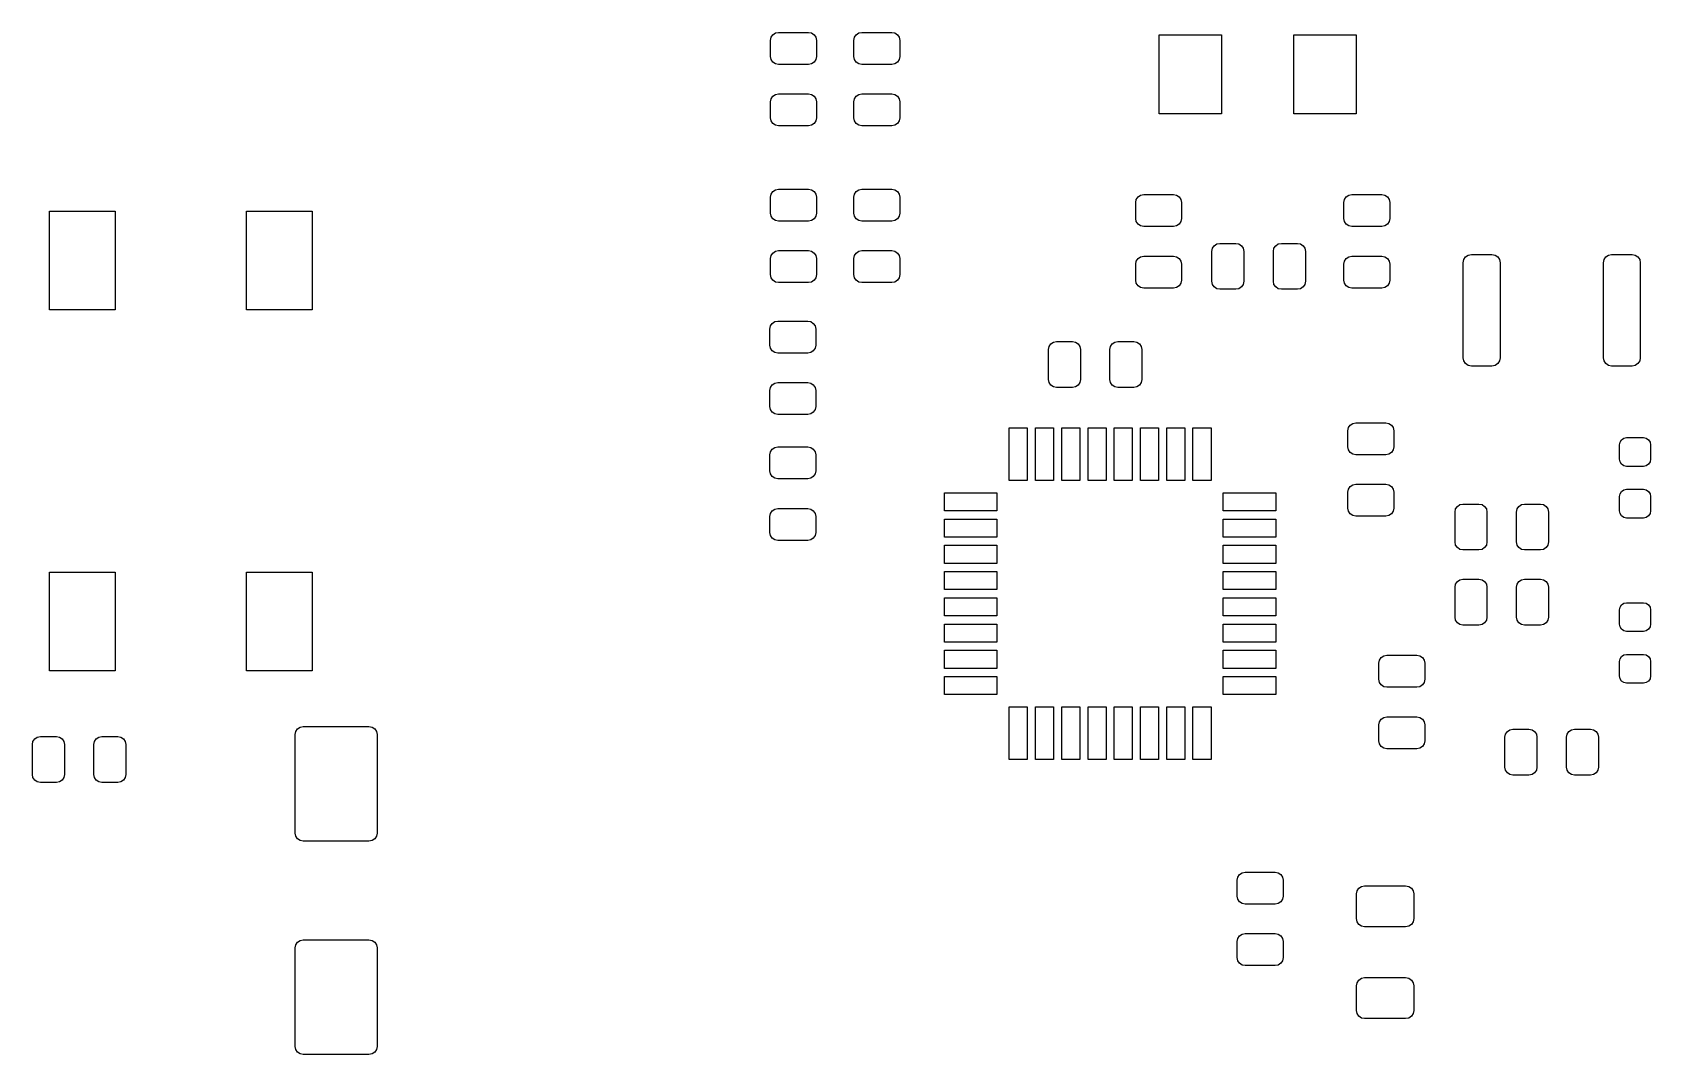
# Model space of a CAD drawing. Header units: millimetres. Extents: x 121.6 to 170.9, y -99.9 to -68.7.
import ezdxf

# ---------------------------------------------------------------- set-up
doc = ezdxf.new("R2010")
doc.units = ezdxf.units.MM
doc.layers.add('BLACK', color=250, linetype='CONTINUOUS')

msp = doc.modelspace()

# ---------------------------------------------------------------- linework, layer by layer
at = {"layer": 'BLACK', "linetype": 'CONTINUOUS'}
for p, q in [((144.08, -68.99355), (144.098554, -68.900271)), ((144.08, -69.48105), (144.08, -68.99355)), ((144.098554, -68.900271), (144.151393, -68.821193)), ((144.151393, -68.821193), (144.230471, -68.768354)), ((144.230471, -68.768354), (144.32375, -68.7498)), ((144.32375, -68.7498), (145.23625, -68.7498)), ((145.23625, -68.7498), (145.329529, -68.768354)), ((145.329529, -68.768354), (145.408607, -68.821193)), ((145.408607, -68.821193), (145.461446, -68.900271)), ((145.461446, -68.900271), (145.48, -68.99355)), ((145.48, -68.99355), (145.48, -69.48105)), ((146.62, -68.99355), (146.638554, -68.900271)), ((146.62, -69.48105), (146.62, -68.99355)), ((146.638554, -68.900271), (146.691393, -68.821193)), ((146.691393, -68.821193), (146.770471, -68.768354)), ((146.770471, -68.768354), (146.86375, -68.7498)), ((146.86375, -68.7498), (147.77625, -68.7498)), ((147.77625, -68.7498), (147.869529, -68.768354)), ((147.869529, -68.768354), (147.948607, -68.821193)), ((147.948607, -68.821193), (148.001446, -68.900271)), ((148.001446, -68.900271), (148.02, -68.99355)), ((148.02, -68.99355), (148.02, -69.48105)), ((155.9278, -71.2278), (155.9278, -68.8278)), ((155.9278, -68.8278), (157.8278, -68.8278)), ((157.8278, -68.8278), (157.8278, -71.2278)), ((160.0278, -71.2278), (160.0278, -68.8278)), ((160.0278, -68.8278), (161.9278, -68.8278)), ((161.9278, -68.8278), (161.9278, -71.2278)), ((144.098554, -69.574329), (144.08, -69.48105)), ((145.48, -69.48105), (145.461446, -69.574329)), ((146.638554, -69.574329), (146.62, -69.48105)), ((148.02, -69.48105), (148.001446, -69.574329)), ((144.151393, -69.653407), (144.098554, -69.574329)), ((144.230471, -69.706246), (144.151393, -69.653407)), ((144.32375, -69.7248), (144.230471, -69.706246)), ((145.23625, -69.7248), (144.32375, -69.7248)), ((145.329529, -69.706246), (145.23625, -69.7248)), ((145.408607, -69.653407), (145.329529, -69.706246)), ((145.461446, -69.574329), (145.408607, -69.653407)), ((146.691393, -69.653407), (146.638554, -69.574329)), ((146.770471, -69.706246), (146.691393, -69.653407)), ((146.86375, -69.7248), (146.770471, -69.706246)), ((147.77625, -69.7248), (146.86375, -69.7248)), ((147.869529, -69.706246), (147.77625, -69.7248)), ((147.948607, -69.653407), (147.869529, -69.706246)), ((148.001446, -69.574329), (147.948607, -69.653407)), ((144.08, -70.86855), (144.098554, -70.775271)), ((144.08, -71.35605), (144.08, -70.86855)), ((144.098554, -70.775271), (144.151393, -70.696193)), ((144.151393, -70.696193), (144.230471, -70.643354)), ((144.230471, -70.643354), (144.32375, -70.6248)), ((144.32375, -70.6248), (145.23625, -70.6248)), ((145.23625, -70.6248), (145.329529, -70.643354)), ((145.329529, -70.643354), (145.408607, -70.696193)), ((145.408607, -70.696193), (145.461446, -70.775271)), ((145.461446, -70.775271), (145.48, -70.86855)), ((145.48, -70.86855), (145.48, -71.35605)), ((146.62, -70.86855), (146.638554, -70.775271)), ((146.62, -71.35605), (146.62, -70.86855)), ((146.638554, -70.775271), (146.691393, -70.696193)), ((146.691393, -70.696193), (146.770471, -70.643354)), ((146.770471, -70.643354), (146.86375, -70.6248)), ((146.86375, -70.6248), (147.77625, -70.6248)), ((147.77625, -70.6248), (147.869529, -70.643354)), ((147.869529, -70.643354), (147.948607, -70.696193)), ((147.948607, -70.696193), (148.001446, -70.775271)), ((148.001446, -70.775271), (148.02, -70.86855)), ((148.02, -70.86855), (148.02, -71.35605)), ((144.098554, -71.449329), (144.08, -71.35605)), ((144.151393, -71.528407), (144.098554, -71.449329)), ((144.230471, -71.581246), (144.151393, -71.528407)), ((145.408607, -71.528407), (145.329529, -71.581246)), ((145.461446, -71.449329), (145.408607, -71.528407)), ((145.48, -71.35605), (145.461446, -71.449329)), ((146.638554, -71.449329), (146.62, -71.35605)), ((146.691393, -71.528407), (146.638554, -71.449329)), ((146.770471, -71.581246), (146.691393, -71.528407)), ((147.948607, -71.528407), (147.869529, -71.581246)), ((148.001446, -71.449329), (147.948607, -71.528407)), ((148.02, -71.35605), (148.001446, -71.449329)), ((157.8278, -71.2278), (155.9278, -71.2278)), ((161.9278, -71.2278), (160.0278, -71.2278)), ((144.32375, -71.5998), (144.230471, -71.581246)), ((145.23625, -71.5998), (144.32375, -71.5998)), ((145.329529, -71.581246), (145.23625, -71.5998)), ((146.86375, -71.5998), (146.770471, -71.581246)), ((147.77625, -71.5998), (146.86375, -71.5998)), ((147.869529, -71.581246), (147.77625, -71.5998)), ((144.08, -73.76875), (144.098554, -73.675471)), ((144.08, -74.25625), (144.08, -73.76875)), ((144.098554, -73.675471), (144.151393, -73.596393)), ((144.151393, -73.596393), (144.230471, -73.543554)), ((144.230471, -73.543554), (144.32375, -73.525)), ((144.32375, -73.525), (145.23625, -73.525)), ((145.23625, -73.525), (145.329529, -73.543554)), ((145.329529, -73.543554), (145.408607, -73.596393)), ((145.408607, -73.596393), (145.461446, -73.675471)), ((145.461446, -73.675471), (145.48, -73.76875)), ((145.48, -73.76875), (145.48, -74.25625)), ((146.62, -73.76875), (146.638554, -73.675471)), ((146.62, -74.25625), (146.62, -73.76875)), ((146.638554, -73.675471), (146.691393, -73.596393)), ((146.691393, -73.596393), (146.770471, -73.543554)), ((146.770471, -73.543554), (146.86375, -73.525)), ((146.86375, -73.525), (147.77625, -73.525)), ((147.77625, -73.525), (147.869529, -73.543554)), ((147.869529, -73.543554), (147.948607, -73.596393)), ((147.948607, -73.596393), (148.001446, -73.675471)), ((148.001446, -73.675471), (148.02, -73.76875)), ((148.02, -73.76875), (148.02, -74.25625)), ((155.21, -73.93475), (155.228554, -73.841471)), ((155.21, -74.42225), (155.21, -73.93475)), ((155.228554, -73.841471), (155.281393, -73.762393)), ((155.281393, -73.762393), (155.360471, -73.709554)), ((155.360471, -73.709554), (155.45375, -73.691)), ((155.45375, -73.691), (156.36625, -73.691)), ((156.36625, -73.691), (156.459529, -73.709554)), ((156.459529, -73.709554), (156.538607, -73.762393)), ((156.538607, -73.762393), (156.591446, -73.841471)), ((156.591446, -73.841471), (156.61, -73.93475)), ((156.61, -73.93475), (156.61, -74.42225)), ((161.56, -73.93475), (161.578554, -73.841471)), ((161.56, -74.42225), (161.56, -73.93475)), ((161.578554, -73.841471), (161.631393, -73.762393)), ((161.631393, -73.762393), (161.710471, -73.709554)), ((161.710471, -73.709554), (161.80375, -73.691)), ((161.80375, -73.691), (162.71625, -73.691)), ((162.71625, -73.691), (162.809529, -73.709554)), ((162.809529, -73.709554), (162.888607, -73.762393)), ((162.888607, -73.762393), (162.941446, -73.841471)), ((162.941446, -73.841471), (162.96, -73.93475)), ((162.96, -73.93475), (162.96, -74.42225)), ((122.1, -77.2), (122.1, -74.2)), ((122.1, -74.2), (124.1, -74.2)), ((124.1, -74.2), (124.1, -77.2)), ((128.1, -77.2), (128.1, -74.2)), ((128.1, -74.2), (130.1, -74.2)), ((130.1, -74.2), (130.1, -77.2)), ((144.098554, -74.349529), (144.08, -74.25625)), ((144.151393, -74.428607), (144.098554, -74.349529)), ((144.230471, -74.481446), (144.151393, -74.428607)), ((144.32375, -74.5), (144.230471, -74.481446)), ((145.329529, -74.481446), (145.23625, -74.5)), ((145.408607, -74.428607), (145.329529, -74.481446)), ((145.461446, -74.349529), (145.408607, -74.428607)), ((145.48, -74.25625), (145.461446, -74.349529)), ((146.638554, -74.349529), (146.62, -74.25625)), ((146.691393, -74.428607), (146.638554, -74.349529)), ((146.770471, -74.481446), (146.691393, -74.428607)), ((146.86375, -74.5), (146.770471, -74.481446)), ((147.869529, -74.481446), (147.77625, -74.5)), ((147.948607, -74.428607), (147.869529, -74.481446)), ((148.001446, -74.349529), (147.948607, -74.428607)), ((148.02, -74.25625), (148.001446, -74.349529)), ((155.228554, -74.515529), (155.21, -74.42225)), ((156.61, -74.42225), (156.591446, -74.515529)), ((161.578554, -74.515529), (161.56, -74.42225)), ((162.96, -74.42225), (162.941446, -74.515529)), ((145.23625, -74.5), (144.32375, -74.5)), ((147.77625, -74.5), (146.86375, -74.5)), ((155.281393, -74.594607), (155.228554, -74.515529)), ((155.360471, -74.647446), (155.281393, -74.594607)), ((155.45375, -74.666), (155.360471, -74.647446)), ((156.36625, -74.666), (155.45375, -74.666)), ((156.459529, -74.647446), (156.36625, -74.666)), ((156.538607, -74.594607), (156.459529, -74.647446)), ((156.591446, -74.515529), (156.538607, -74.594607)), ((161.631393, -74.594607), (161.578554, -74.515529)), ((161.710471, -74.647446), (161.631393, -74.594607)), ((161.80375, -74.666), (161.710471, -74.647446)), ((162.71625, -74.666), (161.80375, -74.666)), ((162.809529, -74.647446), (162.71625, -74.666)), ((162.888607, -74.594607), (162.809529, -74.647446)), ((162.941446, -74.515529), (162.888607, -74.594607)), ((144.098554, -75.550471), (144.151393, -75.471393)), ((144.151393, -75.471393), (144.230471, -75.418554)), ((144.230471, -75.418554), (144.32375, -75.4)), ((144.32375, -75.4), (145.23625, -75.4)), ((145.23625, -75.4), (145.329529, -75.418554)), ((145.329529, -75.418554), (145.408607, -75.471393)), ((145.408607, -75.471393), (145.461446, -75.550471)), ((146.638554, -75.550471), (146.691393, -75.471393)), ((146.691393, -75.471393), (146.770471, -75.418554)), ((146.770471, -75.418554), (146.86375, -75.4)), ((146.86375, -75.4), (147.77625, -75.4)), ((147.77625, -75.4), (147.869529, -75.418554)), ((147.869529, -75.418554), (147.948607, -75.471393)), ((147.948607, -75.471393), (148.001446, -75.550471)), ((157.533, -75.42175), (157.551554, -75.328471)), ((157.533, -76.33425), (157.533, -75.42175)), ((157.551554, -75.328471), (157.604393, -75.249393)), ((157.604393, -75.249393), (157.683471, -75.196554)), ((157.683471, -75.196554), (157.77675, -75.178)), ((157.77675, -75.178), (158.26425, -75.178)), ((158.26425, -75.178), (158.357529, -75.196554)), ((158.357529, -75.196554), (158.436607, -75.249393)), ((158.436607, -75.249393), (158.489446, -75.328471)), ((158.489446, -75.328471), (158.508, -75.42175)), ((158.508, -75.42175), (158.508, -76.33425)), ((159.408, -75.42175), (159.426554, -75.328471)), ((159.408, -76.33425), (159.408, -75.42175)), ((159.426554, -75.328471), (159.479393, -75.249393)), ((159.479393, -75.249393), (159.558471, -75.196554)), ((159.558471, -75.196554), (159.65175, -75.178)), ((159.65175, -75.178), (160.13925, -75.178)), ((160.13925, -75.178), (160.232529, -75.196554)), ((160.232529, -75.196554), (160.311607, -75.249393)), ((160.311607, -75.249393), (160.364446, -75.328471)), ((160.364446, -75.328471), (160.383, -75.42175)), ((160.383, -75.42175), (160.383, -76.33425)), ((144.08, -75.64375), (144.098554, -75.550471)), ((144.08, -76.13125), (144.08, -75.64375)), ((145.461446, -75.550471), (145.48, -75.64375)), ((145.48, -75.64375), (145.48, -76.13125)), ((146.62, -75.64375), (146.638554, -75.550471)), ((146.62, -76.13125), (146.62, -75.64375)), ((148.001446, -75.550471), (148.02, -75.64375)), ((148.02, -75.64375), (148.02, -76.13125)), ((155.21, -75.80975), (155.228554, -75.716471)), ((155.21, -76.29725), (155.21, -75.80975)), ((155.228554, -75.716471), (155.281393, -75.637393)), ((155.281393, -75.637393), (155.360471, -75.584554)), ((155.360471, -75.584554), (155.45375, -75.566)), ((155.45375, -75.566), (156.36625, -75.566)), ((156.36625, -75.566), (156.459529, -75.584554)), ((156.459529, -75.584554), (156.538607, -75.637393)), ((156.538607, -75.637393), (156.591446, -75.716471)), ((156.591446, -75.716471), (156.61, -75.80975)), ((156.61, -75.80975), (156.61, -76.29725)), ((161.56, -75.80975), (161.578554, -75.716471)), ((161.56, -76.29725), (161.56, -75.80975)), ((161.578554, -75.716471), (161.631393, -75.637393)), ((161.631393, -75.637393), (161.710471, -75.584554)), ((161.710471, -75.584554), (161.80375, -75.566)), ((161.80375, -75.566), (162.71625, -75.566)), ((162.71625, -75.566), (162.809529, -75.584554)), ((162.809529, -75.584554), (162.888607, -75.637393)), ((162.888607, -75.637393), (162.941446, -75.716471)), ((162.941446, -75.716471), (162.96, -75.80975)), ((162.96, -75.80975), (162.96, -76.29725)), ((165.194, -75.766), (165.21303, -75.670329)), ((165.194, -78.666), (165.194, -75.766)), ((165.21303, -75.670329), (165.267223, -75.589223)), ((165.267223, -75.589223), (165.348329, -75.53503)), ((165.348329, -75.53503), (165.444, -75.516)), ((165.444, -75.516), (166.069, -75.516)), ((166.069, -75.516), (166.164671, -75.53503)), ((166.164671, -75.53503), (166.245777, -75.589223)), ((166.245777, -75.589223), (166.29997, -75.670329)), ((166.29997, -75.670329), (166.319, -75.766)), ((166.319, -75.766), (166.319, -78.666)), ((169.469, -75.766), (169.48803, -75.670329)), ((169.469, -78.666), (169.469, -75.766)), ((169.48803, -75.670329), (169.542223, -75.589223)), ((169.542223, -75.589223), (169.623329, -75.53503)), ((169.623329, -75.53503), (169.719, -75.516)), ((169.719, -75.516), (170.344, -75.516)), ((170.344, -75.516), (170.439671, -75.53503)), ((170.439671, -75.53503), (170.520777, -75.589223)), ((170.520777, -75.589223), (170.57497, -75.670329)), ((170.57497, -75.670329), (170.594, -75.766)), ((170.594, -75.766), (170.594, -78.666)), ((144.098554, -76.224529), (144.08, -76.13125)), ((144.151393, -76.303607), (144.098554, -76.224529)), ((144.230471, -76.356446), (144.151393, -76.303607)), ((144.32375, -76.375), (144.230471, -76.356446)), ((145.23625, -76.375), (144.32375, -76.375)), ((145.329529, -76.356446), (145.23625, -76.375)), ((145.408607, -76.303607), (145.329529, -76.356446)), ((145.461446, -76.224529), (145.408607, -76.303607)), ((145.48, -76.13125), (145.461446, -76.224529)), ((146.638554, -76.224529), (146.62, -76.13125)), ((146.691393, -76.303607), (146.638554, -76.224529)), ((146.770471, -76.356446), (146.691393, -76.303607)), ((146.86375, -76.375), (146.770471, -76.356446)), ((147.77625, -76.375), (146.86375, -76.375)), ((147.869529, -76.356446), (147.77625, -76.375)), ((147.948607, -76.303607), (147.869529, -76.356446)), ((148.001446, -76.224529), (147.948607, -76.303607)), ((148.02, -76.13125), (148.001446, -76.224529)), ((155.228554, -76.390529), (155.21, -76.29725)), ((155.281393, -76.469607), (155.228554, -76.390529)), ((156.591446, -76.390529), (156.538607, -76.469607)), ((156.61, -76.29725), (156.591446, -76.390529)), ((157.551554, -76.427529), (157.533, -76.33425)), ((157.604393, -76.506607), (157.551554, -76.427529)), ((158.489446, -76.427529), (158.436607, -76.506607)), ((158.508, -76.33425), (158.489446, -76.427529)), ((159.426554, -76.427529), (159.408, -76.33425)), ((159.479393, -76.506607), (159.426554, -76.427529)), ((160.364446, -76.427529), (160.311607, -76.506607)), ((160.383, -76.33425), (160.364446, -76.427529)), ((161.578554, -76.390529), (161.56, -76.29725)), ((161.631393, -76.469607), (161.578554, -76.390529)), ((162.941446, -76.390529), (162.888607, -76.469607)), ((162.96, -76.29725), (162.941446, -76.390529)), ((155.360471, -76.522446), (155.281393, -76.469607)), ((155.45375, -76.541), (155.360471, -76.522446)), ((156.36625, -76.541), (155.45375, -76.541)), ((156.459529, -76.522446), (156.36625, -76.541)), ((156.538607, -76.469607), (156.459529, -76.522446)), ((157.683471, -76.559446), (157.604393, -76.506607)), ((157.77675, -76.578), (157.683471, -76.559446)), ((158.26425, -76.578), (157.77675, -76.578)), ((158.357529, -76.559446), (158.26425, -76.578)), ((158.436607, -76.506607), (158.357529, -76.559446)), ((159.558471, -76.559446), (159.479393, -76.506607)), ((159.65175, -76.578), (159.558471, -76.559446)), ((160.13925, -76.578), (159.65175, -76.578)), ((160.232529, -76.559446), (160.13925, -76.578)), ((160.311607, -76.506607), (160.232529, -76.559446)), ((161.710471, -76.522446), (161.631393, -76.469607)), ((161.80375, -76.541), (161.710471, -76.522446)), ((162.71625, -76.541), (161.80375, -76.541)), ((162.809529, -76.522446), (162.71625, -76.541)), ((162.888607, -76.469607), (162.809529, -76.522446)), ((124.1, -77.2), (122.1, -77.2)), ((130.1, -77.2), (128.1, -77.2)), ((144.0546, -77.78735), (144.073154, -77.694071)), ((144.0546, -78.27485), (144.0546, -77.78735)), ((144.073154, -77.694071), (144.125993, -77.614993)), ((144.125993, -77.614993), (144.205071, -77.562154)), ((144.205071, -77.562154), (144.29835, -77.5436)), ((144.29835, -77.5436), (145.21085, -77.5436)), ((145.21085, -77.5436), (145.304129, -77.562154)), ((145.304129, -77.562154), (145.383207, -77.614993)), ((145.383207, -77.614993), (145.436046, -77.694071)), ((145.436046, -77.694071), (145.4546, -77.78735)), ((145.4546, -77.78735), (145.4546, -78.27485)), ((144.073154, -78.368129), (144.0546, -78.27485)), ((144.125993, -78.447207), (144.073154, -78.368129)), ((145.436046, -78.368129), (145.383207, -78.447207)), ((145.4546, -78.27485), (145.436046, -78.368129)), ((152.5498, -78.41075), (152.568354, -78.317471)), ((152.5498, -79.32325), (152.5498, -78.41075)), ((152.568354, -78.317471), (152.621193, -78.238393)), ((152.621193, -78.238393), (152.700271, -78.185554)), ((152.700271, -78.185554), (152.79355, -78.167)), ((152.79355, -78.167), (153.28105, -78.167)), ((153.28105, -78.167), (153.374329, -78.185554)), ((153.374329, -78.185554), (153.453407, -78.238393)), ((153.453407, -78.238393), (153.506246, -78.317471)), ((153.506246, -78.317471), (153.5248, -78.41075)), ((153.5248, -78.41075), (153.5248, -79.32325)), ((154.4248, -78.41075), (154.443354, -78.317471)), ((154.4248, -79.32325), (154.4248, -78.41075)), ((154.443354, -78.317471), (154.496193, -78.238393)), ((154.496193, -78.238393), (154.575271, -78.185554)), ((154.575271, -78.185554), (154.66855, -78.167)), ((154.66855, -78.167), (155.15605, -78.167)), ((155.15605, -78.167), (155.249329, -78.185554)), ((155.249329, -78.185554), (155.328407, -78.238393)), ((155.328407, -78.238393), (155.381246, -78.317471)), ((155.381246, -78.317471), (155.3998, -78.41075)), ((155.3998, -78.41075), (155.3998, -79.32325)), ((144.205071, -78.500046), (144.125993, -78.447207)), ((144.29835, -78.5186), (144.205071, -78.500046)), ((145.21085, -78.5186), (144.29835, -78.5186)), ((145.304129, -78.500046), (145.21085, -78.5186)), ((145.383207, -78.447207), (145.304129, -78.500046)), ((165.21303, -78.761671), (165.194, -78.666)), ((165.267223, -78.842777), (165.21303, -78.761671)), ((165.348329, -78.89697), (165.267223, -78.842777)), ((165.444, -78.916), (165.348329, -78.89697)), ((166.069, -78.916), (165.444, -78.916)), ((166.164671, -78.89697), (166.069, -78.916)), ((166.245777, -78.842777), (166.164671, -78.89697)), ((166.29997, -78.761671), (166.245777, -78.842777)), ((166.319, -78.666), (166.29997, -78.761671)), ((169.48803, -78.761671), (169.469, -78.666)), ((169.542223, -78.842777), (169.48803, -78.761671)), ((169.623329, -78.89697), (169.542223, -78.842777)), ((169.719, -78.916), (169.623329, -78.89697)), ((170.344, -78.916), (169.719, -78.916)), ((170.439671, -78.89697), (170.344, -78.916)), ((170.520777, -78.842777), (170.439671, -78.89697)), ((170.57497, -78.761671), (170.520777, -78.842777)), ((170.594, -78.666), (170.57497, -78.761671)), ((144.205071, -79.437154), (144.29835, -79.4186)), ((144.29835, -79.4186), (145.21085, -79.4186)), ((145.21085, -79.4186), (145.304129, -79.437154)), ((152.568354, -79.416529), (152.5498, -79.32325)), ((152.621193, -79.495607), (152.568354, -79.416529)), ((153.506246, -79.416529), (153.453407, -79.495607)), ((153.5248, -79.32325), (153.506246, -79.416529)), ((154.443354, -79.416529), (154.4248, -79.32325)), ((154.496193, -79.495607), (154.443354, -79.416529)), ((155.381246, -79.416529), (155.328407, -79.495607)), ((155.3998, -79.32325), (155.381246, -79.416529)), ((144.0546, -79.66235), (144.073154, -79.569071)), ((144.0546, -80.14985), (144.0546, -79.66235)), ((144.073154, -79.569071), (144.125993, -79.489993)), ((144.125993, -79.489993), (144.205071, -79.437154)), ((145.304129, -79.437154), (145.383207, -79.489993)), ((145.383207, -79.489993), (145.436046, -79.569071)), ((145.436046, -79.569071), (145.4546, -79.66235)), ((145.4546, -79.66235), (145.4546, -80.14985)), ((152.700271, -79.548446), (152.621193, -79.495607)), ((152.79355, -79.567), (152.700271, -79.548446)), ((153.28105, -79.567), (152.79355, -79.567)), ((153.374329, -79.548446), (153.28105, -79.567)), ((153.453407, -79.495607), (153.374329, -79.548446)), ((154.575271, -79.548446), (154.496193, -79.495607)), ((154.66855, -79.567), (154.575271, -79.548446)), ((155.15605, -79.567), (154.66855, -79.567)), ((155.249329, -79.548446), (155.15605, -79.567)), ((155.328407, -79.495607), (155.249329, -79.548446)), ((144.073154, -80.243129), (144.0546, -80.14985)), ((144.125993, -80.322207), (144.073154, -80.243129)), ((144.205071, -80.375046), (144.125993, -80.322207)), ((144.29835, -80.3936), (144.205071, -80.375046)), ((145.21085, -80.3936), (144.29835, -80.3936)), ((145.304129, -80.375046), (145.21085, -80.3936)), ((145.383207, -80.322207), (145.304129, -80.375046)), ((145.436046, -80.243129), (145.383207, -80.322207)), ((145.4546, -80.14985), (145.436046, -80.243129)), ((151.357, -82.402), (151.357, -80.802)), ((151.357, -80.802), (151.907, -80.802)), ((151.907, -80.802), (151.907, -82.402)), ((152.157, -82.402), (152.157, -80.802)), ((152.157, -80.802), (152.707, -80.802)), ((152.707, -80.802), (152.707, -82.402)), ((152.957, -82.402), (152.957, -80.802)), ((152.957, -80.802), (153.507, -80.802)), ((153.507, -80.802), (153.507, -82.402)), ((153.757, -82.402), (153.757, -80.802)), ((153.757, -80.802), (154.307, -80.802)), ((154.307, -80.802), (154.307, -82.402)), ((154.557, -82.402), (154.557, -80.802)), ((154.557, -80.802), (155.107, -80.802)), ((155.107, -80.802), (155.107, -82.402)), ((155.357, -82.402), (155.357, -80.802)), ((155.357, -80.802), (155.907, -80.802)), ((155.907, -80.802), (155.907, -82.402)), ((156.157, -82.402), (156.157, -80.802)), ((156.157, -80.802), (156.707, -80.802)), ((156.707, -80.802), (156.707, -82.402)), ((156.957, -82.402), (156.957, -80.802)), ((156.957, -80.802), (157.507, -80.802)), ((157.507, -80.802), (157.507, -82.402)), ((161.6822, -80.88615), (161.700754, -80.792871)), ((161.6822, -81.37365), (161.6822, -80.88615)), ((161.700754, -80.792871), (161.753593, -80.713793)), ((161.753593, -80.713793), (161.832671, -80.660954)), ((161.832671, -80.660954), (161.92595, -80.6424)), ((161.92595, -80.6424), (162.83845, -80.6424)), ((162.83845, -80.6424), (162.931729, -80.660954)), ((162.931729, -80.660954), (163.010807, -80.713793)), ((163.010807, -80.713793), (163.063646, -80.792871)), ((163.063646, -80.792871), (163.0822, -80.88615)), ((163.0822, -80.88615), (163.0822, -81.37365)), ((144.125993, -81.450393), (144.205071, -81.397554)), ((144.205071, -81.397554), (144.29835, -81.379)), ((144.29835, -81.379), (145.21085, -81.379)), ((145.21085, -81.379), (145.304129, -81.397554)), ((145.304129, -81.397554), (145.383207, -81.450393)), ((161.700754, -81.466929), (161.6822, -81.37365)), ((163.0822, -81.37365), (163.063646, -81.466929)), ((169.959, -81.31515), (169.975651, -81.231438)), ((169.959, -81.75265), (169.959, -81.31515)), ((169.975651, -81.231438), (170.02307, -81.16047)), ((170.02307, -81.16047), (170.094038, -81.113051)), ((170.094038, -81.113051), (170.17775, -81.0964)), ((170.17775, -81.0964), (170.69025, -81.0964)), ((170.69025, -81.0964), (170.773962, -81.113051)), ((170.773962, -81.113051), (170.84493, -81.16047)), ((170.84493, -81.16047), (170.892349, -81.231438)), ((170.892349, -81.231438), (170.909, -81.31515)), ((170.909, -81.31515), (170.909, -81.75265)), ((144.0546, -81.62275), (144.073154, -81.529471)), ((144.0546, -82.11025), (144.0546, -81.62275)), ((144.073154, -81.529471), (144.125993, -81.450393)), ((145.383207, -81.450393), (145.436046, -81.529471)), ((145.436046, -81.529471), (145.4546, -81.62275)), ((145.4546, -81.62275), (145.4546, -82.11025)), ((161.753593, -81.546007), (161.700754, -81.466929)), ((161.832671, -81.598846), (161.753593, -81.546007)), ((161.92595, -81.6174), (161.832671, -81.598846)), ((162.83845, -81.6174), (161.92595, -81.6174)), ((162.931729, -81.598846), (162.83845, -81.6174)), ((163.010807, -81.546007), (162.931729, -81.598846)), ((163.063646, -81.466929), (163.010807, -81.546007)), ((169.975651, -81.836362), (169.959, -81.75265)), ((170.02307, -81.90733), (169.975651, -81.836362)), ((170.892349, -81.836362), (170.84493, -81.90733)), ((170.909, -81.75265), (170.892349, -81.836362)), ((144.073154, -82.203529), (144.0546, -82.11025)), ((144.125993, -82.282607), (144.073154, -82.203529)), ((144.205071, -82.335446), (144.125993, -82.282607)), ((144.29835, -82.354), (144.205071, -82.335446)), ((145.21085, -82.354), (144.29835, -82.354)), ((145.304129, -82.335446), (145.21085, -82.354)), ((145.383207, -82.282607), (145.304129, -82.335446)), ((145.436046, -82.203529), (145.383207, -82.282607)), ((145.4546, -82.11025), (145.436046, -82.203529)), ((170.094038, -81.954749), (170.02307, -81.90733)), ((170.17775, -81.9714), (170.094038, -81.954749)), ((170.69025, -81.9714), (170.17775, -81.9714)), ((170.773962, -81.954749), (170.69025, -81.9714)), ((170.84493, -81.90733), (170.773962, -81.954749)), ((149.382, -83.327), (149.382, -82.777)), ((149.382, -82.777), (150.982, -82.777)), ((150.982, -82.777), (150.982, -83.327)), ((151.907, -82.402), (151.357, -82.402)), ((152.707, -82.402), (152.157, -82.402)), ((153.507, -82.402), (152.957, -82.402)), ((154.307, -82.402), (153.757, -82.402)), ((155.107, -82.402), (154.557, -82.402)), ((155.907, -82.402), (155.357, -82.402)), ((156.707, -82.402), (156.157, -82.402)), ((157.507, -82.402), (156.957, -82.402)), ((157.882, -83.327), (157.882, -82.777)), ((157.882, -82.777), (159.482, -82.777)), ((159.482, -82.777), (159.482, -83.327)), ((161.6822, -82.76115), (161.700754, -82.667871)), ((161.6822, -83.24865), (161.6822, -82.76115)), ((161.700754, -82.667871), (161.753593, -82.588793)), ((161.753593, -82.588793), (161.832671, -82.535954)), ((161.832671, -82.535954), (161.92595, -82.5174)), ((161.92595, -82.5174), (162.83845, -82.5174)), ((162.83845, -82.5174), (162.931729, -82.535954)), ((162.931729, -82.535954), (163.010807, -82.588793)), ((163.010807, -82.588793), (163.063646, -82.667871)), ((163.063646, -82.667871), (163.0822, -82.76115)), ((163.0822, -82.76115), (163.0822, -83.24865)), ((169.959, -82.89015), (169.975651, -82.806438)), ((169.975651, -82.806438), (170.02307, -82.73547)), ((170.02307, -82.73547), (170.094038, -82.688051)), ((170.094038, -82.688051), (170.17775, -82.6714)), ((170.17775, -82.6714), (170.69025, -82.6714)), ((170.69025, -82.6714), (170.773962, -82.688051)), ((170.773962, -82.688051), (170.84493, -82.73547)), ((170.84493, -82.73547), (170.892349, -82.806438)), ((170.892349, -82.806438), (170.909, -82.89015)), ((144.073154, -83.404471), (144.125993, -83.325393)), ((144.125993, -83.325393), (144.205071, -83.272554)), ((144.205071, -83.272554), (144.29835, -83.254)), ((144.29835, -83.254), (145.21085, -83.254)), ((145.21085, -83.254), (145.304129, -83.272554)), ((145.304129, -83.272554), (145.383207, -83.325393)), ((145.383207, -83.325393), (145.436046, -83.404471)), ((150.982, -83.327), (149.382, -83.327)), ((159.482, -83.327), (157.882, -83.327)), ((161.700754, -83.341929), (161.6822, -83.24865)), ((161.753593, -83.421007), (161.700754, -83.341929)), ((163.063646, -83.341929), (163.010807, -83.421007)), ((163.0822, -83.24865), (163.063646, -83.341929)), ((164.945, -83.36375), (164.963554, -83.270471)), ((164.945, -84.27625), (164.945, -83.36375)), ((164.963554, -83.270471), (165.016393, -83.191393)), ((165.016393, -83.191393), (165.095471, -83.138554)), ((165.095471, -83.138554), (165.18875, -83.12)), ((165.18875, -83.12), (165.67625, -83.12)), ((165.67625, -83.12), (165.769529, -83.138554)), ((165.769529, -83.138554), (165.848607, -83.191393)), ((165.848607, -83.191393), (165.901446, -83.270471)), ((165.901446, -83.270471), (165.92, -83.36375)), ((165.92, -83.36375), (165.92, -84.27625)), ((166.82, -83.36375), (166.838554, -83.270471)), ((166.82, -84.27625), (166.82, -83.36375)), ((166.838554, -83.270471), (166.891393, -83.191393)), ((166.891393, -83.191393), (166.970471, -83.138554)), ((166.970471, -83.138554), (167.06375, -83.12)), ((167.06375, -83.12), (167.55125, -83.12)), ((167.55125, -83.12), (167.644529, -83.138554)), ((167.644529, -83.138554), (167.723607, -83.191393)), ((167.723607, -83.191393), (167.776446, -83.270471)), ((167.776446, -83.270471), (167.795, -83.36375)), ((167.795, -83.36375), (167.795, -84.27625)), ((169.959, -83.32765), (169.959, -82.89015)), ((169.975651, -83.411362), (169.959, -83.32765)), ((170.909, -83.32765), (170.892349, -83.411362)), ((170.909, -82.89015), (170.909, -83.32765)), ((144.0546, -83.49775), (144.073154, -83.404471)), ((144.0546, -83.98525), (144.0546, -83.49775)), ((145.436046, -83.404471), (145.4546, -83.49775)), ((145.4546, -83.49775), (145.4546, -83.98525)), ((149.382, -84.127), (149.382, -83.577)), ((149.382, -83.577), (150.982, -83.577)), ((150.982, -83.577), (150.982, -84.127)), ((157.882, -84.127), (157.882, -83.577)), ((157.882, -83.577), (159.482, -83.577)), ((159.482, -83.577), (159.482, -84.127)), ((161.832671, -83.473846), (161.753593, -83.421007)), ((161.92595, -83.4924), (161.832671, -83.473846)), ((162.83845, -83.4924), (161.92595, -83.4924)), ((162.931729, -83.473846), (162.83845, -83.4924)), ((163.010807, -83.421007), (162.931729, -83.473846)), ((170.02307, -83.48233), (169.975651, -83.411362)), ((170.094038, -83.529749), (170.02307, -83.48233)), ((170.17775, -83.5464), (170.094038, -83.529749)), ((170.69025, -83.5464), (170.17775, -83.5464)), ((170.773962, -83.529749), (170.69025, -83.5464)), ((170.84493, -83.48233), (170.773962, -83.529749)), ((170.892349, -83.411362), (170.84493, -83.48233)), ((144.073154, -84.078529), (144.0546, -83.98525)), ((144.125993, -84.157607), (144.073154, -84.078529)), ((144.205071, -84.210446), (144.125993, -84.157607)), ((144.29835, -84.229), (144.205071, -84.210446)), ((145.21085, -84.229), (144.29835, -84.229)), ((145.304129, -84.210446), (145.21085, -84.229)), ((145.383207, -84.157607), (145.304129, -84.210446)), ((145.436046, -84.078529), (145.383207, -84.157607)), ((145.4546, -83.98525), (145.436046, -84.078529)), ((150.982, -84.127), (149.382, -84.127)), ((159.482, -84.127), (157.882, -84.127)), ((164.963554, -84.369529), (164.945, -84.27625)), ((165.92, -84.27625), (165.901446, -84.369529)), ((166.838554, -84.369529), (166.82, -84.27625)), ((167.795, -84.27625), (167.776446, -84.369529)), ((149.382, -84.927), (149.382, -84.377)), ((149.382, -84.377), (150.982, -84.377)), ((150.982, -84.377), (150.982, -84.927)), ((157.882, -84.927), (157.882, -84.377)), ((157.882, -84.377), (159.482, -84.377)), ((159.482, -84.377), (159.482, -84.927)), ((165.016393, -84.448607), (164.963554, -84.369529)), ((165.095471, -84.501446), (165.016393, -84.448607)), ((165.18875, -84.52), (165.095471, -84.501446)), ((165.67625, -84.52), (165.18875, -84.52)), ((165.769529, -84.501446), (165.67625, -84.52)), ((165.848607, -84.448607), (165.769529, -84.501446)), ((165.901446, -84.369529), (165.848607, -84.448607)), ((166.891393, -84.448607), (166.838554, -84.369529)), ((166.970471, -84.501446), (166.891393, -84.448607)), ((167.06375, -84.52), (166.970471, -84.501446)), ((167.55125, -84.52), (167.06375, -84.52)), ((167.644529, -84.501446), (167.55125, -84.52)), ((167.723607, -84.448607), (167.644529, -84.501446)), ((167.776446, -84.369529), (167.723607, -84.448607)), ((122.1, -88.2), (122.1, -85.2)), ((122.1, -85.2), (124.1, -85.2)), ((124.1, -85.2), (124.1, -88.2)), ((128.1, -88.2), (128.1, -85.2)), ((128.1, -85.2), (130.1, -85.2)), ((130.1, -85.2), (130.1, -88.2)), ((150.982, -84.927), (149.382, -84.927)), ((149.382, -85.727), (149.382, -85.177)), ((149.382, -85.177), (150.982, -85.177)), ((150.982, -85.177), (150.982, -85.727)), ((159.482, -84.927), (157.882, -84.927)), ((157.882, -85.727), (157.882, -85.177)), ((157.882, -85.177), (159.482, -85.177)), ((159.482, -85.177), (159.482, -85.727)), ((150.982, -85.727), (149.382, -85.727)), ((159.482, -85.727), (157.882, -85.727)), ((164.945, -85.64975), (164.963554, -85.556471)), ((164.945, -86.56225), (164.945, -85.64975)), ((164.963554, -85.556471), (165.016393, -85.477393)), ((165.016393, -85.477393), (165.095471, -85.424554)), ((165.095471, -85.424554), (165.18875, -85.406)), ((165.18875, -85.406), (165.67625, -85.406)), ((165.67625, -85.406), (165.769529, -85.424554)), ((165.769529, -85.424554), (165.848607, -85.477393)), ((165.848607, -85.477393), (165.901446, -85.556471)), ((165.901446, -85.556471), (165.92, -85.64975)), ((165.92, -85.64975), (165.92, -86.56225)), ((166.82, -85.64975), (166.838554, -85.556471)), ((166.82, -86.56225), (166.82, -85.64975)), ((166.838554, -85.556471), (166.891393, -85.477393)), ((166.891393, -85.477393), (166.970471, -85.424554)), ((166.970471, -85.424554), (167.06375, -85.406)), ((167.06375, -85.406), (167.55125, -85.406)), ((167.55125, -85.406), (167.644529, -85.424554)), ((167.644529, -85.424554), (167.723607, -85.477393)), ((167.723607, -85.477393), (167.776446, -85.556471)), ((167.776446, -85.556471), (167.795, -85.64975)), ((167.795, -85.64975), (167.795, -86.56225)), ((149.382, -86.527), (149.382, -85.977)), ((149.382, -85.977), (150.982, -85.977)), ((150.982, -85.977), (150.982, -86.527)), ((157.882, -86.527), (157.882, -85.977)), ((157.882, -85.977), (159.482, -85.977)), ((159.482, -85.977), (159.482, -86.527)), ((169.959, -86.34425), (169.975651, -86.260538)), ((169.975651, -86.260538), (170.02307, -86.18957)), ((170.02307, -86.18957), (170.094038, -86.142151)), ((170.094038, -86.142151), (170.17775, -86.1255)), ((170.17775, -86.1255), (170.69025, -86.1255)), ((170.69025, -86.1255), (170.773962, -86.142151)), ((170.773962, -86.142151), (170.84493, -86.18957)), ((170.84493, -86.18957), (170.892349, -86.260538)), ((170.892349, -86.260538), (170.909, -86.34425)), ((150.982, -86.527), (149.382, -86.527)), ((149.382, -87.327), (149.382, -86.777)), ((149.382, -86.777), (150.982, -86.777)), ((150.982, -86.777), (150.982, -87.327)), ((159.482, -86.527), (157.882, -86.527)), ((157.882, -87.327), (157.882, -86.777)), ((157.882, -86.777), (159.482, -86.777)), ((159.482, -86.777), (159.482, -87.327)), ((164.963554, -86.655529), (164.945, -86.56225)), ((165.016393, -86.734607), (164.963554, -86.655529)), ((165.095471, -86.787446), (165.016393, -86.734607)), ((165.18875, -86.806), (165.095471, -86.787446)), ((165.67625, -86.806), (165.18875, -86.806)), ((165.769529, -86.787446), (165.67625, -86.806)), ((165.848607, -86.734607), (165.769529, -86.787446)), ((165.901446, -86.655529), (165.848607, -86.734607)), ((165.92, -86.56225), (165.901446, -86.655529)), ((166.838554, -86.655529), (166.82, -86.56225)), ((166.891393, -86.734607), (166.838554, -86.655529)), ((166.970471, -86.787446), (166.891393, -86.734607)), ((167.06375, -86.806), (166.970471, -86.787446)), ((167.55125, -86.806), (167.06375, -86.806)), ((167.644529, -86.787446), (167.55125, -86.806)), ((167.723607, -86.734607), (167.644529, -86.787446)), ((167.776446, -86.655529), (167.723607, -86.734607)), ((167.795, -86.56225), (167.776446, -86.655529)), ((169.959, -86.78175), (169.959, -86.34425)), ((169.975651, -86.865462), (169.959, -86.78175)), ((170.909, -86.78175), (170.892349, -86.865462)), ((170.909, -86.34425), (170.909, -86.78175)), ((170.02307, -86.93643), (169.975651, -86.865462)), ((170.094038, -86.983849), (170.02307, -86.93643)), ((170.17775, -87.0005), (170.094038, -86.983849)), ((170.69025, -87.0005), (170.17775, -87.0005)), ((170.773962, -86.983849), (170.69025, -87.0005)), ((170.84493, -86.93643), (170.773962, -86.983849)), ((170.892349, -86.865462), (170.84493, -86.93643)), ((150.982, -87.327), (149.382, -87.327)), ((149.382, -88.127), (149.382, -87.577)), ((149.382, -87.577), (150.982, -87.577)), ((150.982, -87.577), (150.982, -88.127)), ((159.482, -87.327), (157.882, -87.327)), ((157.882, -88.127), (157.882, -87.577)), ((157.882, -87.577), (159.482, -87.577)), ((159.482, -87.577), (159.482, -88.127)), ((162.640554, -87.879471), (162.693393, -87.800393)), ((162.693393, -87.800393), (162.772471, -87.747554)), ((162.772471, -87.747554), (162.86575, -87.729)), ((162.86575, -87.729), (163.77825, -87.729)), ((163.77825, -87.729), (163.871529, -87.747554)), ((163.871529, -87.747554), (163.950607, -87.800393)), ((163.950607, -87.800393), (164.003446, -87.879471)), ((169.975651, -87.835538), (170.02307, -87.76457)), ((170.02307, -87.76457), (170.094038, -87.717151)), ((170.094038, -87.717151), (170.17775, -87.7005)), ((170.17775, -87.7005), (170.69025, -87.7005)), ((170.69025, -87.7005), (170.773962, -87.717151)), ((170.773962, -87.717151), (170.84493, -87.76457)), ((170.84493, -87.76457), (170.892349, -87.835538)), ((124.1, -88.2), (122.1, -88.2)), ((130.1, -88.2), (128.1, -88.2)), ((150.982, -88.127), (149.382, -88.127)), ((159.482, -88.127), (157.882, -88.127)), ((162.622, -87.97275), (162.640554, -87.879471)), ((162.622, -88.46025), (162.622, -87.97275)), ((164.003446, -87.879471), (164.022, -87.97275)), ((164.022, -87.97275), (164.022, -88.46025)), ((169.959, -87.91925), (169.975651, -87.835538)), ((169.959, -88.35675), (169.959, -87.91925)), ((170.892349, -87.835538), (170.909, -87.91925)), ((170.909, -87.91925), (170.909, -88.35675)), ((149.382, -88.927), (149.382, -88.377)), ((149.382, -88.377), (150.982, -88.377)), ((150.982, -88.377), (150.982, -88.927)), ((157.882, -88.927), (157.882, -88.377)), ((157.882, -88.377), (159.482, -88.377)), ((159.482, -88.377), (159.482, -88.927)), ((162.640554, -88.553529), (162.622, -88.46025)), ((162.693393, -88.632607), (162.640554, -88.553529)), ((162.772471, -88.685446), (162.693393, -88.632607)), ((162.86575, -88.704), (162.772471, -88.685446)), ((163.77825, -88.704), (162.86575, -88.704)), ((163.871529, -88.685446), (163.77825, -88.704)), ((163.950607, -88.632607), (163.871529, -88.685446)), ((164.003446, -88.553529), (163.950607, -88.632607)), ((164.022, -88.46025), (164.003446, -88.553529)), ((169.975651, -88.440462), (169.959, -88.35675)), ((170.02307, -88.51143), (169.975651, -88.440462)), ((170.094038, -88.558849), (170.02307, -88.51143)), ((170.17775, -88.5755), (170.094038, -88.558849)), ((170.69025, -88.5755), (170.17775, -88.5755)), ((170.773962, -88.558849), (170.69025, -88.5755)), ((170.84493, -88.51143), (170.773962, -88.558849)), ((170.892349, -88.440462), (170.84493, -88.51143)), ((170.909, -88.35675), (170.892349, -88.440462)), ((150.982, -88.927), (149.382, -88.927)), ((159.482, -88.927), (157.882, -88.927)), ((151.357, -90.902), (151.357, -89.302)), ((151.357, -89.302), (151.907, -89.302)), ((151.907, -89.302), (151.907, -90.902)), ((152.157, -90.902), (152.157, -89.302)), ((152.157, -89.302), (152.707, -89.302)), ((152.707, -89.302), (152.707, -90.902)), ((152.957, -90.902), (152.957, -89.302)), ((152.957, -89.302), (153.507, -89.302)), ((153.507, -89.302), (153.507, -90.902)), ((153.757, -90.902), (153.757, -89.302)), ((153.757, -89.302), (154.307, -89.302)), ((154.307, -89.302), (154.307, -90.902)), ((154.557, -90.902), (154.557, -89.302)), ((154.557, -89.302), (155.107, -89.302)), ((155.107, -89.302), (155.107, -90.902)), ((155.357, -90.902), (155.357, -89.302)), ((155.357, -89.302), (155.907, -89.302)), ((155.907, -89.302), (155.907, -90.902)), ((156.157, -90.902), (156.157, -89.302)), ((156.157, -89.302), (156.707, -89.302)), ((156.707, -89.302), (156.707, -90.902)), ((156.957, -90.902), (156.957, -89.302)), ((156.957, -89.302), (157.507, -89.302)), ((157.507, -89.302), (157.507, -90.902)), ((162.622, -89.84775), (162.640554, -89.754471)), ((162.640554, -89.754471), (162.693393, -89.675393)), ((162.693393, -89.675393), (162.772471, -89.622554)), ((162.772471, -89.622554), (162.86575, -89.604)), ((162.86575, -89.604), (163.77825, -89.604)), ((163.77825, -89.604), (163.871529, -89.622554)), ((163.871529, -89.622554), (163.950607, -89.675393)), ((163.950607, -89.675393), (164.003446, -89.754471)), ((164.003446, -89.754471), (164.022, -89.84775)), ((121.593554, -90.350471), (121.646393, -90.271393)), ((121.646393, -90.271393), (121.725471, -90.218554)), ((121.725471, -90.218554), (121.81875, -90.2)), ((121.81875, -90.2), (122.30625, -90.2)), ((122.30625, -90.2), (122.399529, -90.218554)), ((122.399529, -90.218554), (122.478607, -90.271393)), ((122.478607, -90.271393), (122.531446, -90.350471)), ((123.468554, -90.350471), (123.521393, -90.271393)), ((123.521393, -90.271393), (123.600471, -90.218554)), ((123.600471, -90.218554), (123.69375, -90.2)), ((123.69375, -90.2), (124.18125, -90.2)), ((124.18125, -90.2), (124.274529, -90.218554)), ((124.274529, -90.218554), (124.353607, -90.271393)), ((124.353607, -90.271393), (124.406446, -90.350471)), ((129.5854, -90.1444), (129.60443, -90.048729)), ((129.5854, -93.1444), (129.5854, -90.1444)), ((129.60443, -90.048729), (129.658623, -89.967623)), ((129.658623, -89.967623), (129.739729, -89.91343)), ((129.739729, -89.91343), (129.8354, -89.8944)), ((129.8354, -89.8944), (131.8354, -89.8944)), ((131.8354, -89.8944), (131.931071, -89.91343)), ((131.931071, -89.91343), (132.012177, -89.967623)), ((132.012177, -89.967623), (132.06637, -90.048729)), ((132.06637, -90.048729), (132.0854, -90.1444)), ((132.0854, -90.1444), (132.0854, -93.1444)), ((162.622, -90.33525), (162.622, -89.84775)), ((164.022, -89.84775), (164.022, -90.33525)), ((166.469, -90.22175), (166.487554, -90.128471)), ((166.469, -91.13425), (166.469, -90.22175)), ((166.487554, -90.128471), (166.540393, -90.049393)), ((166.540393, -90.049393), (166.619471, -89.996554)), ((166.619471, -89.996554), (166.71275, -89.978)), ((166.71275, -89.978), (167.20025, -89.978)), ((167.20025, -89.978), (167.293529, -89.996554)), ((167.293529, -89.996554), (167.372607, -90.049393)), ((167.372607, -90.049393), (167.425446, -90.128471)), ((167.425446, -90.128471), (167.444, -90.22175)), ((167.444, -90.22175), (167.444, -91.13425)), ((168.344, -90.22175), (168.362554, -90.128471)), ((168.344, -91.13425), (168.344, -90.22175)), ((168.362554, -90.128471), (168.415393, -90.049393)), ((168.415393, -90.049393), (168.494471, -89.996554)), ((168.494471, -89.996554), (168.58775, -89.978)), ((168.58775, -89.978), (169.07525, -89.978)), ((169.07525, -89.978), (169.168529, -89.996554)), ((169.168529, -89.996554), (169.247607, -90.049393)), ((169.247607, -90.049393), (169.300446, -90.128471)), ((169.300446, -90.128471), (169.319, -90.22175)), ((169.319, -90.22175), (169.319, -91.13425)), ((121.575, -90.44375), (121.593554, -90.350471)), ((121.575, -91.35625), (121.575, -90.44375)), ((122.531446, -90.350471), (122.55, -90.44375)), ((122.55, -90.44375), (122.55, -91.35625)), ((123.45, -90.44375), (123.468554, -90.350471)), ((123.45, -91.35625), (123.45, -90.44375)), ((124.406446, -90.350471), (124.425, -90.44375)), ((124.425, -90.44375), (124.425, -91.35625)), ((162.640554, -90.428529), (162.622, -90.33525)), ((162.693393, -90.507607), (162.640554, -90.428529)), ((162.772471, -90.560446), (162.693393, -90.507607)), ((162.86575, -90.579), (162.772471, -90.560446)), ((163.77825, -90.579), (162.86575, -90.579)), ((163.871529, -90.560446), (163.77825, -90.579)), ((163.950607, -90.507607), (163.871529, -90.560446)), ((164.003446, -90.428529), (163.950607, -90.507607)), ((164.022, -90.33525), (164.003446, -90.428529)), ((151.907, -90.902), (151.357, -90.902)), ((152.707, -90.902), (152.157, -90.902)), ((153.507, -90.902), (152.957, -90.902)), ((154.307, -90.902), (153.757, -90.902)), ((155.107, -90.902), (154.557, -90.902)), ((155.907, -90.902), (155.357, -90.902)), ((156.707, -90.902), (156.157, -90.902)), ((157.507, -90.902), (156.957, -90.902)), ((166.487554, -91.227529), (166.469, -91.13425)), ((166.540393, -91.306607), (166.487554, -91.227529)), ((167.425446, -91.227529), (167.372607, -91.306607)), ((167.444, -91.13425), (167.425446, -91.227529)), ((168.362554, -91.227529), (168.344, -91.13425)), ((168.415393, -91.306607), (168.362554, -91.227529)), ((169.300446, -91.227529), (169.247607, -91.306607)), ((169.319, -91.13425), (169.300446, -91.227529)), ((121.593554, -91.449529), (121.575, -91.35625)), ((121.646393, -91.528607), (121.593554, -91.449529)), ((121.725471, -91.581446), (121.646393, -91.528607)), ((121.81875, -91.6), (121.725471, -91.581446)), ((122.30625, -91.6), (121.81875, -91.6)), ((122.399529, -91.581446), (122.30625, -91.6)), ((122.478607, -91.528607), (122.399529, -91.581446)), ((122.531446, -91.449529), (122.478607, -91.528607)), ((122.55, -91.35625), (122.531446, -91.449529)), ((123.468554, -91.449529), (123.45, -91.35625)), ((123.521393, -91.528607), (123.468554, -91.449529)), ((123.600471, -91.581446), (123.521393, -91.528607)), ((123.69375, -91.6), (123.600471, -91.581446)), ((124.18125, -91.6), (123.69375, -91.6)), ((124.274529, -91.581446), (124.18125, -91.6)), ((124.353607, -91.528607), (124.274529, -91.581446)), ((124.406446, -91.449529), (124.353607, -91.528607)), ((124.425, -91.35625), (124.406446, -91.449529)), ((166.619471, -91.359446), (166.540393, -91.306607)), ((166.71275, -91.378), (166.619471, -91.359446)), ((167.20025, -91.378), (166.71275, -91.378)), ((167.293529, -91.359446), (167.20025, -91.378)), ((167.372607, -91.306607), (167.293529, -91.359446)), ((168.494471, -91.359446), (168.415393, -91.306607)), ((168.58775, -91.378), (168.494471, -91.359446)), ((169.07525, -91.378), (168.58775, -91.378)), ((169.168529, -91.359446), (169.07525, -91.378)), ((169.247607, -91.306607), (169.168529, -91.359446)), ((129.60443, -93.240071), (129.5854, -93.1444)), ((129.658623, -93.321177), (129.60443, -93.240071)), ((132.06637, -93.240071), (132.012177, -93.321177)), ((132.0854, -93.1444), (132.06637, -93.240071)), ((129.739729, -93.37537), (129.658623, -93.321177)), ((129.8354, -93.3944), (129.739729, -93.37537)), ((131.8354, -93.3944), (129.8354, -93.3944)), ((131.931071, -93.37537), (131.8354, -93.3944)), ((132.012177, -93.321177), (131.931071, -93.37537)), ((158.304, -94.57675), (158.322554, -94.483471)), ((158.304, -95.06425), (158.304, -94.57675)), ((158.322554, -94.483471), (158.375393, -94.404393)), ((158.375393, -94.404393), (158.454471, -94.351554)), ((158.454471, -94.351554), (158.54775, -94.333)), ((158.54775, -94.333), (159.46025, -94.333)), ((159.46025, -94.333), (159.553529, -94.351554)), ((159.553529, -94.351554), (159.632607, -94.404393)), ((159.632607, -94.404393), (159.685446, -94.483471)), ((159.685446, -94.483471), (159.704, -94.57675)), ((159.704, -94.57675), (159.704, -95.06425)), ((158.322554, -95.157529), (158.304, -95.06425)), ((158.375393, -95.236607), (158.322554, -95.157529)), ((159.685446, -95.157529), (159.632607, -95.236607)), ((159.704, -95.06425), (159.685446, -95.157529)), ((161.939, -94.999), (161.95803, -94.903329)), ((161.939, -95.749), (161.939, -94.999)), ((161.95803, -94.903329), (162.012223, -94.822223)), ((162.012223, -94.822223), (162.093329, -94.76803)), ((162.093329, -94.76803), (162.189, -94.749)), ((162.189, -94.749), (163.439, -94.749)), ((163.439, -94.749), (163.534671, -94.76803)), ((163.534671, -94.76803), (163.615777, -94.822223)), ((163.615777, -94.822223), (163.66997, -94.903329)), ((163.66997, -94.903329), (163.689, -94.999)), ((163.689, -94.999), (163.689, -95.749)), ((158.454471, -95.289446), (158.375393, -95.236607)), ((158.54775, -95.308), (158.454471, -95.289446)), ((159.46025, -95.308), (158.54775, -95.308)), ((159.553529, -95.289446), (159.46025, -95.308)), ((159.632607, -95.236607), (159.553529, -95.289446)), ((161.95803, -95.844671), (161.939, -95.749)), ((162.012223, -95.925777), (161.95803, -95.844671)), ((162.093329, -95.97997), (162.012223, -95.925777)), ((162.189, -95.999), (162.093329, -95.97997)), ((163.439, -95.999), (162.189, -95.999)), ((163.534671, -95.97997), (163.439, -95.999)), ((163.615777, -95.925777), (163.534671, -95.97997)), ((163.66997, -95.844671), (163.615777, -95.925777)), ((163.689, -95.749), (163.66997, -95.844671)), ((129.5854, -96.6444), (129.60443, -96.548729)), ((129.5854, -99.6444), (129.5854, -96.6444)), ((129.60443, -96.548729), (129.658623, -96.467623)), ((129.658623, -96.467623), (129.739729, -96.41343)), ((129.739729, -96.41343), (129.8354, -96.3944)), ((129.8354, -96.3944), (131.8354, -96.3944)), ((131.8354, -96.3944), (131.931071, -96.41343)), ((131.931071, -96.41343), (132.012177, -96.467623)), ((132.012177, -96.467623), (132.06637, -96.548729)), ((132.06637, -96.548729), (132.0854, -96.6444)), ((132.0854, -96.6444), (132.0854, -99.6444)), ((158.304, -96.45175), (158.322554, -96.358471)), ((158.304, -96.93925), (158.304, -96.45175)), ((158.322554, -96.358471), (158.375393, -96.279393)), ((158.375393, -96.279393), (158.454471, -96.226554)), ((158.454471, -96.226554), (158.54775, -96.208)), ((158.54775, -96.208), (159.46025, -96.208)), ((159.46025, -96.208), (159.553529, -96.226554)), ((159.553529, -96.226554), (159.632607, -96.279393)), ((159.632607, -96.279393), (159.685446, -96.358471)), ((159.685446, -96.358471), (159.704, -96.45175)), ((159.704, -96.45175), (159.704, -96.93925)), ((158.322554, -97.032529), (158.304, -96.93925)), ((158.375393, -97.111607), (158.322554, -97.032529)), ((158.454471, -97.164446), (158.375393, -97.111607)), ((158.54775, -97.183), (158.454471, -97.164446)), ((159.46025, -97.183), (158.54775, -97.183)), ((159.553529, -97.164446), (159.46025, -97.183)), ((159.632607, -97.111607), (159.553529, -97.164446)), ((159.685446, -97.032529), (159.632607, -97.111607)), ((159.704, -96.93925), (159.685446, -97.032529)), ((161.95803, -97.703329), (162.012223, -97.622223)), ((162.012223, -97.622223), (162.093329, -97.56803)), ((162.093329, -97.56803), (162.189, -97.549)), ((162.189, -97.549), (163.439, -97.549)), ((163.439, -97.549), (163.534671, -97.56803)), ((163.534671, -97.56803), (163.615777, -97.622223)), ((163.615777, -97.622223), (163.66997, -97.703329)), ((161.939, -97.799), (161.95803, -97.703329)), ((161.939, -98.549), (161.939, -97.799)), ((163.66997, -97.703329), (163.689, -97.799)), ((163.689, -97.799), (163.689, -98.549)), ((161.95803, -98.644671), (161.939, -98.549)), ((162.012223, -98.725777), (161.95803, -98.644671)), ((163.66997, -98.644671), (163.615777, -98.725777)), ((163.689, -98.549), (163.66997, -98.644671)), ((162.093329, -98.77997), (162.012223, -98.725777)), ((162.189, -98.799), (162.093329, -98.77997)), ((163.439, -98.799), (162.189, -98.799)), ((163.534671, -98.77997), (163.439, -98.799)), ((163.615777, -98.725777), (163.534671, -98.77997)), ((129.60443, -99.740071), (129.5854, -99.6444)), ((132.0854, -99.6444), (132.06637, -99.740071)), ((129.658623, -99.821177), (129.60443, -99.740071)), ((129.739729, -99.87537), (129.658623, -99.821177)), ((129.8354, -99.8944), (129.739729, -99.87537)), ((131.8354, -99.8944), (129.8354, -99.8944)), ((131.931071, -99.87537), (131.8354, -99.8944)), ((132.012177, -99.821177), (131.931071, -99.87537)), ((132.06637, -99.740071), (132.012177, -99.821177))]:
    msp.add_line(p, q, dxfattribs=at)

doc.saveas('drawing.dxf')
